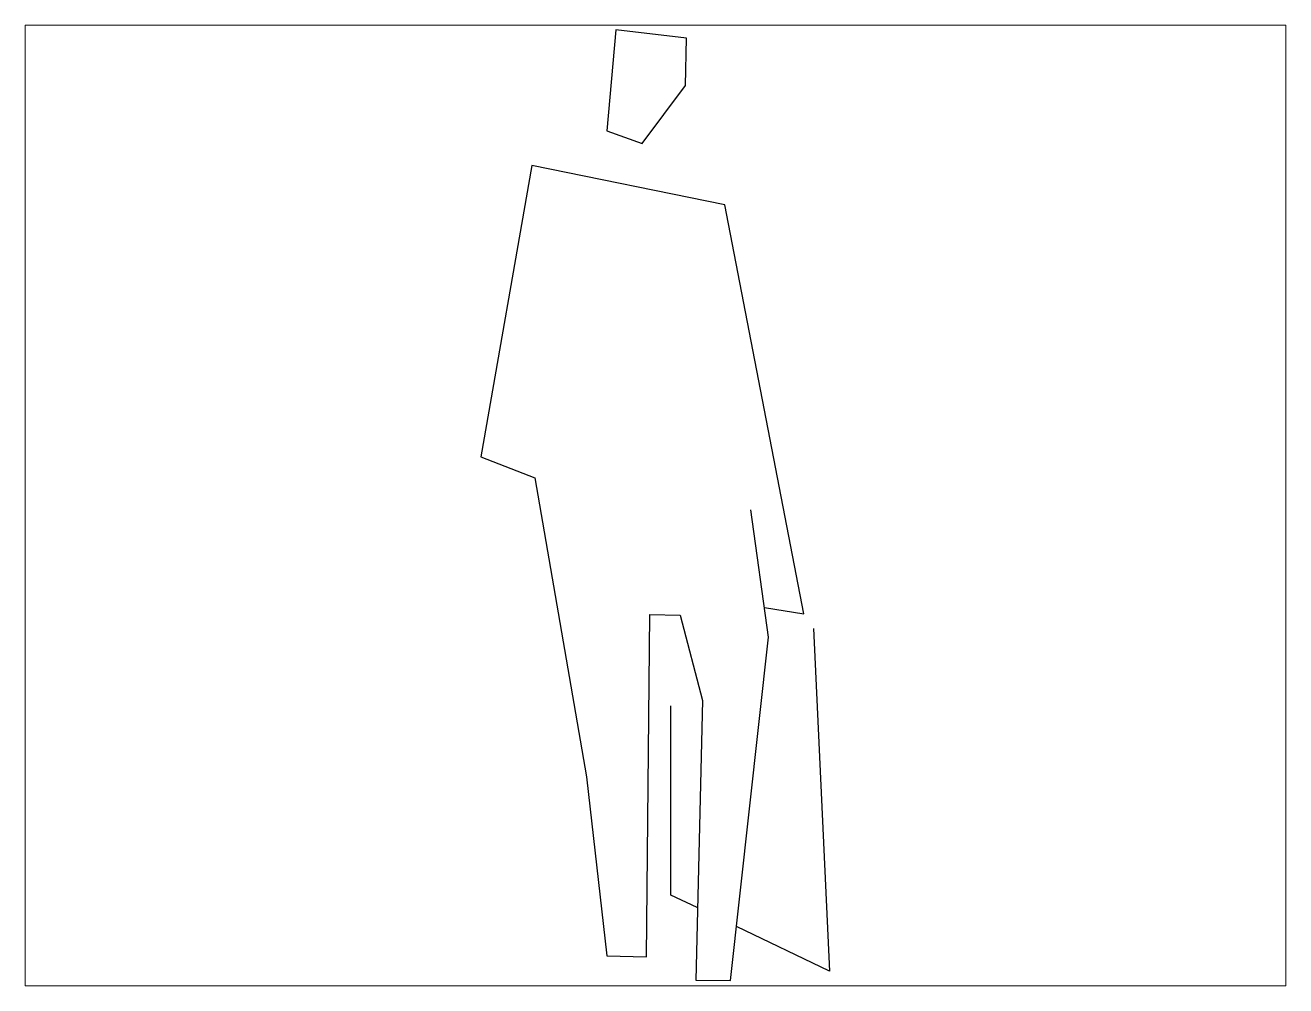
# Paper-space layout 'Layout1' of a CAD drawing. Header units: millimetres. Extents: x 1.05 to 9.45, y 0.8 to 7.2.
# The model-space entities are those that its viewports show. They can reach past a viewport. Long polylines and large blocks are cut down to what shows.
import ezdxf

# ---------------------------------------------------------------- set-up
doc = ezdxf.new("R2010")
doc.units = ezdxf.units.MM
doc.header["$MEASUREMENT"] = 0

# ---------------------------------------------------------------- blocks, each defined once
blk = doc.blocks.new('M_SITE2D_ELEV_PEOPLE_Man Walking 1')
at = {"color": 0, "linetype": 'ByBlock'}
for p, q in [((-43.579012, 1737.326441), (-59.785326, 1552.978487)), ((86.012885, 1722.527486), (-43.579012, 1737.326441)), ((83.787296, 1635.936512), (86.012885, 1722.527486)), ((4.601508, 1529.661551), (83.787296, 1635.936512)), ((-59.785326, 1552.978487), (4.601508, 1529.661551)), ((-196.70311, 1489.881031), (-290.107003, 957.42475)), ((156.018859, 1417.426297), (-196.70311, 1489.881031)), ((300.346029, 670.411313), (156.018859, 1417.426297)), ((-290.107003, 957.42475), (-191.284926, 918.781385)), ((-191.284926, 918.781385), (-97.010694, 372.683482)), ((235.530671, 627.478892), (203.301671, 860.248394)), ((12.405262, 43.878708), (18.919401, 669.149714)), ((18.919401, 669.149714), (74.099923, 667.731446)), ((228.432353, 681.816446), (300.346029, 670.411313)), ((74.099923, 667.731446), (114.79429, 512.253492)), ((166.402183, 0.129791), (235.530671, 627.478892)), ((317.703955, 643.418551), (347.26939, 17.220216)), ((114.79429, 512.253492), (102.812619, 1.302589)), ((57.416698, 156.601333), (57.416698, 502.142776)), ((-97.010694, 372.683482), (-59.753883, 45.733366)), ((105.064303, 133.689087), (57.416698, 156.601333)), ((347.26939, 17.220216), (177.338533, 98.934664)), ((-59.753883, 45.733366), (12.405262, 43.878708)), ((102.812619, 1.302589), (166.402183, 0.129791))]:
    blk.add_line(p, q, dxfattribs=at)

msp = doc.modelspace()

# ---------------------------------------------------------------- block references
at = {"color": 0, "linetype": 'ByBlock'}
msp.add_blockref('M_SITE2D_ELEV_PEOPLE_Man Walking 1', (15700, 4800), dxfattribs=at)

psp = doc.layouts.get("Layout1")

# ---------------------------------------------------------------- viewports
at = {"layer": '0'}
psp.add_viewport(center=(5.25, 4), size=(8.4, 6.4), view_center_point=(15729.1295, 5668.3377), view_height=1755.195279, dxfattribs=at)

doc.saveas('drawing.dxf')
